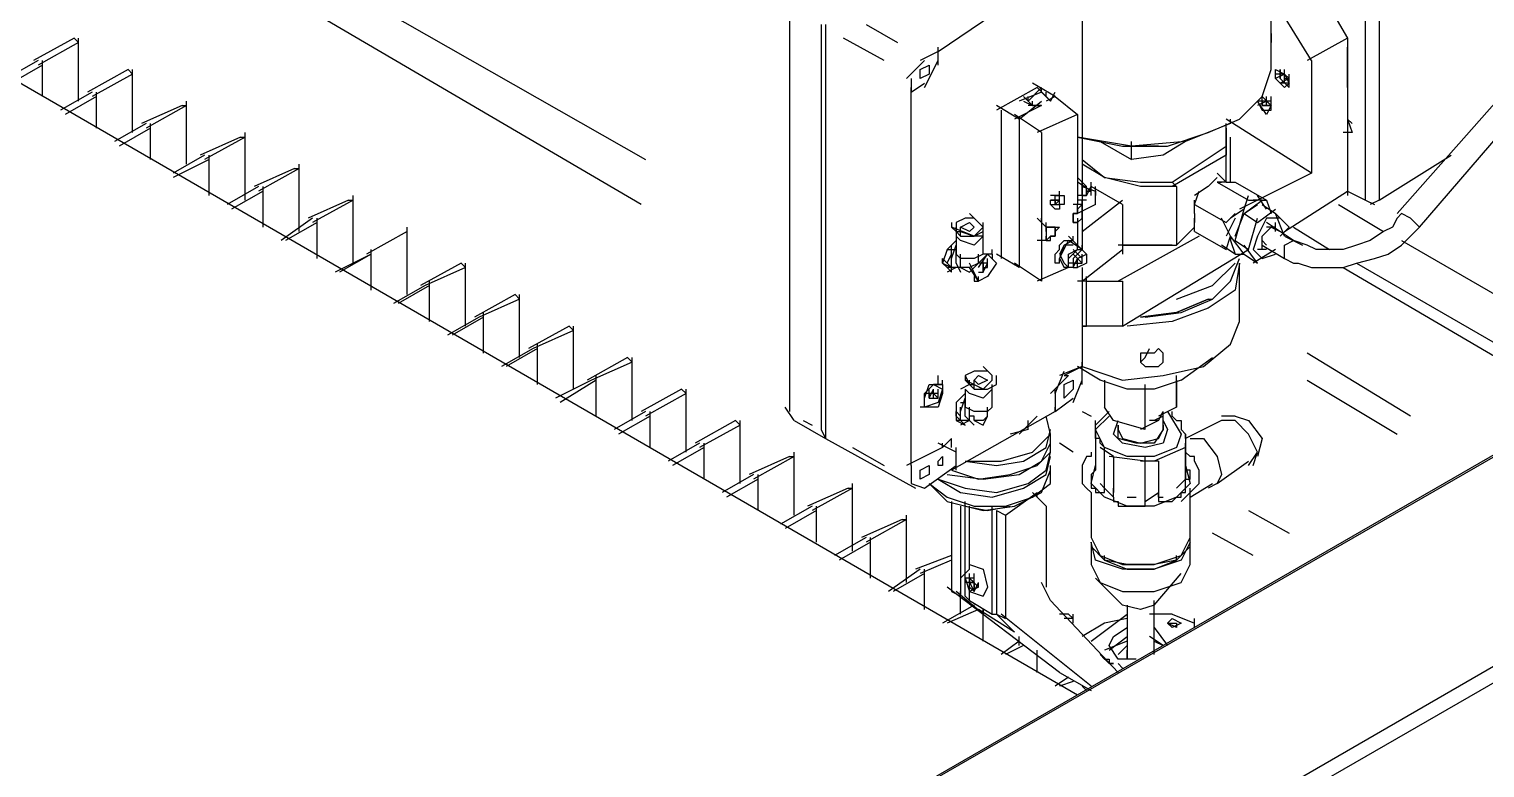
# Model space of a CAD drawing. Header units: inches. Extents: x 144 to 9879, y -166 to 6992.
# Drawn here: x 9093.6 to 9481.1, y 2702.2 to 2898.8 of the extents above; entities that cross this region are included whole.
import ezdxf

# ---------------------------------------------------------------- set-up
doc = ezdxf.new("R2010")
doc.units = ezdxf.units.IN
doc.header["$MEASUREMENT"] = 0

msp = doc.modelspace()

# ---------------------------------------------------------------- linework, layer by layer
at = {"color": 7}
for points in [[(9540.38, 2943.15), (9457.73, 2849.72)], [(9129.54, 2937.16), (9257.7, 2864.09)], [(9463.72, 2846.13), (9545.17, 2940.75)], [(9256.51, 2852.12), (9117.57, 2933.56)], [(9372.69, 2721.56), (9022.94, 2923.98)], [(9424.19, 2888.05), (9424.19, 2916.8)], [(9449.35, 2853.31), (9449.35, 2914.4)], [(9335.56, 2892.84), (9361.91, 2910.81)], [(9436.17, 2910.81), (9444.55, 2896.43)], [(9452.94, 2913.2), (9452.94, 2853.31)], [(9373.89, 2907.21), (9373.89, 2840.14)], [(9296.03, 2904.82), (9296.03, 2797.02)], [(9434.97, 2890.44), (9425.39, 2906.02)], [(9304.42, 2900.03), (9304.42, 2792.23)], [(9305.61, 2900.03), (9305.61, 2792.23)], [(9316.39, 2900.03), (9324.78, 2895.24)], [(9105.59, 2896.43), (9094.81, 2890.44)], [(9106.79, 2895.24), (9096.01, 2889.25)], [(9105.59, 2896.43), (9106.79, 2895.24)], [(9106.79, 2879.66), (9106.79, 2896.43)], [(9321.18, 2890.44), (9310.4, 2896.43)], [(9424.19, 2897.63), (9424.19, 2895.24)], [(9424.19, 2895.24), (9424.19, 2896.43)], [(9424.19, 2895.24), (9424.19, 2896.43)], [(9444.55, 2896.43), (9433.77, 2890.44)], [(9444.55, 2896.43), (9444.55, 2854.51)], [(9335.56, 2892.84), (9330.77, 2890.44)], [(9335.56, 2892.84), (9335.56, 2894.04)], [(9335.56, 2889.25), (9335.56, 2894.04)], [(9444.55, 2883.26), (9444.55, 2894.04)], [(9444.55, 2892.84), (9444.55, 2883.26)], [(9444.55, 2885.65), (9444.55, 2891.64)], [(9096.01, 2890.44), (9087.62, 2885.65)], [(9097.2, 2889.25), (9088.82, 2884.46)], [(9097.2, 2880.86), (9097.2, 2890.44)], [(9119.96, 2888.05), (9109.18, 2882.06)], [(9121.16, 2886.85), (9110.38, 2880.86)], [(9119.96, 2888.05), (9121.16, 2886.85)], [(9121.16, 2871.28), (9121.16, 2888.05)], [(9331.96, 2890.44), (9327.17, 2885.65)], [(9330.77, 2885.65), (9330.77, 2888.05), (9333.16, 2889.25), (9333.16, 2886.85), (9330.77, 2885.65)], [(9331.96, 2883.26), (9335.56, 2890.44)], [(9372.69, 2870.08), (9384.67, 2867.69), (9396.64, 2867.69), (9407.42, 2871.28), (9415.81, 2874.87), (9421.8, 2880.86), (9424.19, 2888.05)], [(9425.39, 2888.05), (9427.79, 2886.85), (9428.98, 2884.46), (9427.79, 2883.26), (9425.39, 2885.65), (9425.39, 2888.05)], [(9427.79, 2886.85), (9425.39, 2885.65)], [(9427.79, 2886.85), (9425.39, 2885.65)], [(9427.79, 2886.85), (9425.39, 2886.85)], [(9426.59, 2888.05), (9426.59, 2885.65), (9428.98, 2883.26)], [(9426.59, 2886.85), (9426.59, 2888.05)], [(9426.59, 2885.65), (9426.59, 2886.85)], [(9426.59, 2886.85), (9426.59, 2885.65)], [(9427.79, 2886.85), (9426.59, 2886.85)], [(9426.59, 2886.85), (9426.59, 2885.65)], [(9427.79, 2886.85), (9427.79, 2888.05)], [(9427.79, 2886.85), (9427.79, 2888.05)], [(9427.79, 2885.65), (9427.79, 2888.05)], [(9427.79, 2886.85), (9428.98, 2885.65)], [(9428.98, 2884.46), (9428.98, 2886.85)], [(9434.97, 2890.44), (9434.97, 2860.5)], [(9328.37, 2885.65), (9328.37, 2882.06)], [(9328.37, 2882.06), (9331.96, 2884.46)], [(9328.37, 2782.65), (9328.37, 2883.26)], [(9328.37, 2882.06), (9328.37, 2883.26)], [(9361.91, 2883.26), (9351.13, 2877.27)], [(9359.51, 2879.66), (9363.11, 2883.26)], [(9366.7, 2880.86), (9360.71, 2884.46)], [(9364.3, 2880.86), (9361.91, 2883.26)], [(9363.11, 2882.06), (9363.11, 2883.26)], [(9363.11, 2882.06), (9363.11, 2883.26)], [(9428.98, 2885.65), (9426.59, 2884.46)], [(9428.98, 2885.65), (9426.59, 2884.46)], [(9426.59, 2885.65), (9427.79, 2884.46)], [(9426.59, 2885.65), (9427.79, 2884.46)], [(9428.98, 2884.46), (9426.59, 2884.46)], [(9427.79, 2885.65), (9428.98, 2885.65)], [(9427.79, 2884.46), (9427.79, 2885.65)], [(9427.79, 2884.46), (9427.79, 2885.65)], [(9427.79, 2884.46), (9427.79, 2885.65)], [(9428.98, 2884.46), (9428.98, 2885.65)], [(9428.98, 2883.26), (9428.98, 2884.46)], [(9110.38, 2882.06), (9101.99, 2877.27)], [(9111.58, 2880.86), (9103.19, 2876.07)], [(9111.58, 2872.48), (9111.58, 2882.06)], [(9135.53, 2862.9), (9135.53, 2879.66)], [(9363.11, 2882.06), (9357.12, 2879.66)], [(9357.12, 2874.87), (9363.11, 2879.66)], [(9360.71, 2878.47), (9358.32, 2880.86)], [(9358.32, 2879.66), (9360.71, 2878.47)], [(9359.51, 2879.66), (9359.51, 2880.86)], [(9359.51, 2879.66), (9359.51, 2880.86)], [(9359.51, 2879.66), (9359.51, 2880.86)], [(9360.71, 2878.47), (9360.71, 2879.66)], [(9360.71, 2878.47), (9360.71, 2879.66)], [(9360.71, 2878.47), (9360.71, 2879.66)], [(9360.71, 2878.47), (9360.71, 2879.66)], [(9360.71, 2878.47), (9360.71, 2879.66)], [(9360.71, 2878.47), (9360.71, 2879.66)], [(9365.5, 2879.66), (9363.11, 2882.06)], [(9363.11, 2882.06), (9364.3, 2880.86)], [(9364.3, 2880.86), (9364.3, 2882.06)], [(9364.3, 2880.86), (9364.3, 2882.06)], [(9364.3, 2880.86), (9364.3, 2882.06)], [(9364.3, 2880.86), (9364.3, 2882.06)], [(9364.3, 2880.86), (9364.3, 2882.06)], [(9364.3, 2880.86), (9364.3, 2882.06)], [(9366.7, 2880.86), (9364.3, 2879.66)], [(9364.3, 2880.86), (9365.5, 2879.66)], [(9365.5, 2879.66), (9366.7, 2882.06)], [(9366.7, 2880.86), (9372.69, 2876.07)], [(9421.8, 2880.86), (9424.19, 2878.47), (9422.99, 2876.07), (9420.6, 2879.66)], [(9420.6, 2879.66), (9421.8, 2877.27), (9424.19, 2877.27)], [(9422.99, 2879.66), (9420.6, 2878.47)], [(9422.99, 2879.66), (9420.6, 2878.47)], [(9422.99, 2879.66), (9420.6, 2879.66)], [(9421.8, 2879.66), (9421.8, 2880.86)], [(9421.8, 2878.47), (9421.8, 2879.66)], [(9421.8, 2879.66), (9421.8, 2878.47)], [(9422.99, 2879.66), (9421.8, 2879.66)], [(9421.8, 2879.66), (9421.8, 2878.47)], [(9424.19, 2879.66), (9421.8, 2879.66)], [(9422.99, 2879.66), (9422.99, 2880.86)], [(9422.99, 2879.66), (9422.99, 2880.86)], [(9422.99, 2878.47), (9422.99, 2879.66)], [(9422.99, 2879.66), (9424.19, 2878.47)], [(9424.19, 2879.66), (9424.19, 2880.86)], [(9424.19, 2878.47), (9424.19, 2880.86)], [(9424.19, 2878.47), (9424.19, 2879.66)], [(9424.19, 2878.47), (9424.19, 2879.66)], [(9134.33, 2878.47), (9123.55, 2873.68)], [(9135.53, 2878.47), (9124.75, 2872.48)], [(9134.33, 2878.47), (9135.53, 2878.47)], [(9357.12, 2874.87), (9351.13, 2878.47)], [(9352.33, 2877.27), (9352.33, 2837.74)], [(9363.11, 2878.47), (9355.92, 2874.87)], [(9363.11, 2871.28), (9355.92, 2876.07)], [(9363.11, 2878.47), (9359.51, 2878.47)], [(9360.71, 2878.47), (9363.11, 2878.47)], [(9372.69, 2876.07), (9361.91, 2871.28)], [(9372.69, 2876.07), (9372.69, 2852.12)], [(9424.19, 2878.47), (9421.8, 2878.47)], [(9424.19, 2878.47), (9421.8, 2878.47)], [(9421.8, 2878.47), (9422.99, 2878.47)], [(9421.8, 2878.47), (9422.99, 2878.47)], [(9422.99, 2878.47), (9424.19, 2878.47)], [(9422.99, 2878.47), (9424.19, 2878.47)], [(9424.19, 2877.27), (9424.19, 2878.47)], [(9124.75, 2873.68), (9116.37, 2868.88)], [(9125.95, 2872.48), (9117.57, 2867.69)], [(9125.95, 2864.09), (9125.95, 2873.68)], [(9151.1, 2853.31), (9151.1, 2871.28)], [(9357.12, 2874.87), (9357.12, 2835.35)], [(9357.12, 2874.87), (9357.12, 2835.35)], [(9363.11, 2871.28), (9363.11, 2831.75)], [(9413.41, 2873.68), (9401.43, 2868.88), (9387.06, 2867.69), (9372.69, 2870.08)], [(9434.97, 2860.5), (9412.21, 2874.87)], [(9412.21, 2866.49), (9412.21, 2873.68)], [(9412.21, 2872.48), (9412.21, 2865.29)], [(9413.41, 2873.68), (9413.41, 2874.87)], [(9445.75, 2871.28), (9443.36, 2871.28)], [(9445.75, 2871.28), (9443.36, 2871.28)], [(9444.55, 2874.87), (9445.75, 2873.68)], [(9444.55, 2874.87), (9445.75, 2871.28)], [(9149.9, 2870.08), (9139.12, 2865.29)], [(9151.1, 2870.08), (9140.32, 2864.09)], [(9149.9, 2870.08), (9151.1, 2870.08)], [(9378.68, 2868.88), (9387.06, 2864.09)], [(9394.25, 2867.69), (9385.86, 2867.69)], [(9385.86, 2867.69), (9387.06, 2867.69)], [(9401.43, 2868.88), (9395.45, 2865.29), (9387.06, 2864.09)], [(9387.06, 2864.09), (9387.06, 2868.88)], [(9397.84, 2858.1), (9412.21, 2867.69)], [(9412.21, 2865.29), (9412.21, 2867.69)], [(9413.41, 2858.1), (9413.41, 2870.08)], [(9621.82, 2865.29), (8654.03, 2307.13)], [(9140.32, 2865.29), (9131.94, 2860.5)], [(9141.52, 2864.09), (9131.94, 2859.3)], [(9141.52, 2854.51), (9141.52, 2865.29)], [(9373.89, 2864.09), (9379.88, 2859.3), (9389.46, 2858.1), (9397.84, 2858.1)], [(9412.21, 2865.29), (9397.84, 2856.91)], [(9412.21, 2858.1), (9412.21, 2866.49)], [(9452.94, 2853.31), (9472.1, 2865.29)], [(9164.28, 2861.7), (9153.5, 2856.91)], [(9165.48, 2861.7), (9154.7, 2855.71)], [(9164.28, 2861.7), (9165.48, 2861.7)], [(9165.48, 2844.93), (9165.48, 2862.9)], [(9399.04, 2856.91), (9389.46, 2856.91), (9379.88, 2859.3), (9373.89, 2862.9)], [(9412.21, 2858.1), (9409.82, 2860.5)], [(9434.97, 2860.5), (9420.6, 2853.31)], [(9154.7, 2856.91), (9146.31, 2852.12)], [(9155.89, 2855.71), (9147.51, 2850.92)], [(9155.89, 2846.13), (9155.89, 2856.91)], [(9367.9, 2853.31), (9367.9, 2855.71)], [(9375.08, 2856.91), (9372.69, 2859.3)], [(9376.28, 2855.71), (9372.69, 2858.1)], [(9373.89, 2856.91), (9373.89, 2858.1)], [(9373.89, 2854.51), (9373.89, 2858.1)], [(9373.89, 2854.51), (9373.89, 2858.1)], [(9373.89, 2856.91), (9373.89, 2858.1)], [(9373.89, 2856.91), (9373.89, 2858.1)], [(9373.89, 2856.91), (9377.48, 2855.71)], [(9376.28, 2855.71), (9375.08, 2855.71), (9375.08, 2856.91), (9373.89, 2856.91)], [(9373.89, 2854.51), (9373.89, 2855.71)], [(9373.89, 2854.51), (9373.89, 2855.71)], [(9375.08, 2854.51), (9376.28, 2856.91)], [(9375.08, 2854.51), (9375.08, 2855.71)], [(9375.08, 2854.51), (9375.08, 2855.71), (9376.28, 2855.71)], [(9376.28, 2854.51), (9376.28, 2858.1)], [(9376.28, 2855.71), (9376.28, 2856.91)], [(9384.67, 2852.12), (9376.28, 2856.91)], [(9377.48, 2852.12), (9377.48, 2856.91)], [(9377.48, 2855.71), (9377.48, 2854.51)], [(9397.84, 2858.1), (9399.04, 2856.91)], [(9399.04, 2856.91), (9399.04, 2841.34)], [(9407.42, 2856.91), (9403.83, 2854.51)], [(9407.42, 2856.91), (9403.83, 2854.51)], [(9403.83, 2852.12), (9405.03, 2855.71)], [(9407.42, 2856.91), (9409.82, 2859.3)], [(9412.21, 2858.1), (9409.82, 2858.1)], [(9412.21, 2858.1), (9409.82, 2858.1)], [(9409.82, 2858.1), (9418.2, 2853.31)], [(9409.82, 2858.1), (9411.02, 2858.1)], [(9412.21, 2858.1), (9414.61, 2858.1)], [(9414.61, 2858.1), (9422.99, 2853.31)], [(9427.79, 2844.93), (9444.55, 2855.71)], [(9444.55, 2855.71), (9449.35, 2853.31)], [(9178.65, 2853.31), (9167.87, 2848.52)], [(9179.85, 2853.31), (9169.07, 2847.32)], [(9178.65, 2853.31), (9179.85, 2853.31)], [(9179.85, 2836.54), (9179.85, 2854.51)], [(9367.9, 2854.51), (9365.5, 2854.51)], [(9367.9, 2854.51), (9365.5, 2854.51)], [(9367.9, 2854.51), (9369.1, 2854.51), (9369.1, 2852.12), (9367.9, 2852.12), (9367.9, 2850.92), (9366.7, 2850.92), (9365.5, 2852.12), (9365.5, 2853.31), (9366.7, 2853.31), (9366.7, 2854.51), (9367.9, 2854.51)], [(9365.5, 2852.12), (9367.9, 2852.12), (9367.9, 2854.51)], [(9367.9, 2853.31), (9365.5, 2853.31)], [(9367.9, 2853.31), (9365.5, 2853.31)], [(9367.9, 2853.31), (9365.5, 2853.31)], [(9367.9, 2853.31), (9365.5, 2853.31)], [(9366.7, 2853.31), (9366.7, 2854.51)], [(9366.7, 2853.31), (9366.7, 2854.51)], [(9366.7, 2853.31), (9366.7, 2854.51)], [(9366.7, 2853.31), (9366.7, 2854.51)], [(9366.7, 2853.31), (9366.7, 2854.51)], [(9366.7, 2853.31), (9366.7, 2854.51)], [(9366.7, 2853.31), (9366.7, 2854.51)], [(9366.7, 2852.12), (9366.7, 2854.51)], [(9366.7, 2853.31), (9366.7, 2854.51)], [(9366.7, 2853.31), (9366.7, 2854.51)], [(9366.7, 2852.12), (9366.7, 2853.31)], [(9366.7, 2853.31), (9366.7, 2852.12)], [(9366.7, 2852.12), (9366.7, 2853.31)], [(9366.7, 2853.31), (9367.9, 2853.31)], [(9366.7, 2853.31), (9366.7, 2852.12)], [(9366.7, 2853.31), (9367.9, 2853.31)], [(9367.9, 2853.31), (9366.7, 2852.12), (9367.9, 2853.31)], [(9366.7, 2853.31), (9366.7, 2852.12)], [(9366.7, 2852.12), (9366.7, 2853.31)], [(9367.9, 2853.31), (9367.9, 2854.51)], [(9367.9, 2853.31), (9367.9, 2854.51)], [(9373.89, 2852.12), (9372.69, 2850.92), (9372.69, 2849.72), (9371.49, 2849.72), (9371.49, 2848.52)], [(9373.89, 2852.12), (9371.49, 2852.12)], [(9371.49, 2848.52), (9371.49, 2849.72), (9372.69, 2849.72), (9372.69, 2850.92), (9373.89, 2852.12)], [(9371.49, 2848.52), (9371.49, 2849.72), (9372.69, 2849.72), (9372.69, 2852.12)], [(9375.08, 2854.51), (9372.69, 2854.51)], [(9375.08, 2853.31), (9372.69, 2853.31)], [(9377.48, 2852.12), (9372.69, 2849.72)], [(9373.89, 2854.51), (9375.08, 2854.51)], [(9373.89, 2844.93), (9384.67, 2853.31)], [(9373.89, 2848.52), (9373.89, 2853.31)], [(9373.89, 2852.12), (9373.89, 2853.31)], [(9373.89, 2852.12), (9373.89, 2853.31)], [(9373.89, 2848.52), (9373.89, 2853.31)], [(9384.67, 2852.12), (9384.67, 2838.94)], [(9403.83, 2849.72), (9403.83, 2853.31)], [(9403.83, 2852.12), (9412.21, 2847.32)], [(9414.61, 2843.73), (9417.01, 2849.72), (9420.6, 2852.12)], [(9420.6, 2853.31), (9415.81, 2850.92)], [(9417.01, 2850.92), (9418.2, 2854.51)], [(9417.01, 2849.72), (9421.8, 2853.31)], [(9418.2, 2853.31), (9420.6, 2853.31)], [(9421.8, 2853.31), (9419.4, 2853.31)], [(9422.99, 2850.92), (9420.6, 2854.51)], [(9421.8, 2853.31), (9422.99, 2853.31)], [(9421.8, 2852.12), (9425.39, 2849.72)], [(9422.99, 2853.31), (9424.19, 2849.72)], [(9442.16, 2852.12), (9454.14, 2844.93)], [(9449.35, 2853.31), (9451.74, 2852.12)], [(9452.94, 2853.31), (9450.54, 2852.12)], [(9169.07, 2848.52), (9160.68, 2842.53)], [(9170.27, 2837.74), (9170.27, 2848.52)], [(9345.14, 2848.52), (9342.74, 2848.52), (9340.35, 2847.32), (9340.35, 2844.93)], [(9346.34, 2847.32), (9343.94, 2849.72)], [(9364.3, 2846.13), (9361.91, 2848.52)], [(9363.11, 2847.32), (9363.11, 2848.52)], [(9371.49, 2848.52), (9371.49, 2847.32), (9372.69, 2847.32), (9373.89, 2848.52)], [(9372.69, 2847.32), (9371.49, 2847.32), (9371.49, 2848.52)], [(9371.49, 2848.52), (9371.49, 2847.32), (9371.49, 2848.52)], [(9372.69, 2848.52), (9372.69, 2841.34)], [(9373.89, 2848.52), (9373.89, 2849.72)], [(9403.83, 2849.72), (9403.83, 2847.32)], [(9403.83, 2849.72), (9403.83, 2847.32)], [(9403.83, 2844.93), (9403.83, 2848.52)], [(9413.41, 2843.73), (9411.02, 2848.52)], [(9412.21, 2847.32), (9414.61, 2849.72)], [(9414.61, 2848.52), (9412.21, 2843.73)], [(9417.01, 2850.92), (9413.41, 2848.52)], [(9414.61, 2842.53), (9417.01, 2850.92)], [(9417.01, 2849.72), (9420.6, 2847.32)], [(9418.2, 2840.14), (9420.6, 2848.52)], [(9426.59, 2848.52), (9422.99, 2848.52), (9420.6, 2843.73), (9419.4, 2840.14), (9421.8, 2837.74), (9425.39, 2838.94)], [(9420.6, 2847.32), (9425.39, 2850.92)], [(9425.39, 2849.72), (9428.98, 2846.13)], [(9427.79, 2843.73), (9425.39, 2849.72)], [(9458.93, 2849.72), (9457.73, 2848.52), (9456.53, 2846.13), (9454.14, 2844.93), (9450.54, 2842.53), (9446.95, 2841.34), (9443.36, 2840.14), (9436.17, 2840.14), (9433.77, 2841.34), (9430.18, 2842.53)], [(9463.72, 2846.13), (9461.32, 2848.52), (9458.93, 2849.72)], [(9170.27, 2847.32), (9161.88, 2842.53)], [(9194.22, 2844.93), (9183.44, 2838.94)], [(9194.22, 2844.93), (9183.44, 2838.94)], [(9194.22, 2844.93), (9194.22, 2846.13)], [(9194.22, 2828.16), (9194.22, 2846.13)], [(9339.15, 2847.32), (9339.15, 2846.13)], [(9345.14, 2843.73), (9339.15, 2846.13)], [(9339.15, 2846.13), (9340.35, 2844.93)], [(9340.35, 2844.93), (9340.35, 2846.13)], [(9340.35, 2844.93), (9341.55, 2843.73)], [(9340.35, 2844.93), (9341.55, 2844.93)], [(9340.35, 2844.93), (9340.35, 2843.73)], [(9341.55, 2844.93), (9345.14, 2843.73), (9347.54, 2846.13), (9346.34, 2847.32)], [(9345.14, 2846.13), (9343.94, 2844.93), (9341.55, 2846.13), (9343.94, 2847.32), (9345.14, 2846.13)], [(9341.55, 2843.73), (9341.55, 2846.13)], [(9341.55, 2843.73), (9345.14, 2843.73), (9347.54, 2844.93)], [(9347.54, 2844.93), (9347.54, 2847.32)], [(9347.54, 2843.73), (9347.54, 2844.93)], [(9347.54, 2838.94), (9347.54, 2844.93)], [(9363.11, 2847.32), (9363.11, 2842.53)], [(9366.7, 2846.13), (9366.7, 2843.73), (9365.5, 2843.73), (9364.3, 2842.53), (9363.11, 2842.53)], [(9364.3, 2844.93), (9364.3, 2847.32)], [(9364.3, 2846.13), (9364.3, 2847.32)], [(9364.3, 2846.13), (9364.3, 2847.32)], [(9364.3, 2846.13), (9364.3, 2842.53)], [(9366.7, 2844.93), (9366.7, 2846.13), (9364.3, 2846.13)], [(9366.7, 2846.13), (9366.7, 2843.73), (9365.5, 2843.73), (9364.3, 2842.53)], [(9364.3, 2846.13), (9366.7, 2846.13)], [(9364.3, 2842.53), (9365.5, 2842.53), (9365.5, 2843.73), (9366.7, 2843.73), (9366.7, 2844.93)], [(9366.7, 2846.13), (9367.9, 2846.13), (9366.7, 2844.93)], [(9373.89, 2844.93), (9373.89, 2840.14)], [(9399.04, 2841.34), (9403.83, 2846.13)], [(9403.83, 2844.93), (9412.21, 2840.14)], [(9421.8, 2840.14), (9421.8, 2843.73), (9424.19, 2846.13), (9426.59, 2844.93)], [(9430.18, 2842.53), (9422.99, 2847.32)], [(9425.39, 2846.13), (9422.99, 2846.13)], [(9425.39, 2844.93), (9425.39, 2847.32)], [(9428.98, 2846.13), (9426.59, 2843.73)], [(9427.79, 2837.74), (9430.18, 2836.54), (9431.38, 2836.54), (9434.97, 2835.35), (9443.36, 2835.35), (9446.95, 2836.54), (9451.74, 2837.74), (9455.33, 2838.94), (9458.93, 2841.34), (9461.32, 2843.73), (9462.52, 2844.93), (9463.72, 2846.13)], [(9430.18, 2846.13), (9439.76, 2840.14)], [(9583.5, 2842.53), (8693.56, 2329.89)], [(9340.35, 2842.53), (9337.95, 2840.14), (9336.76, 2836.54), (9339.15, 2835.35)], [(9339.15, 2837.74), (9340.35, 2841.34)], [(9339.15, 2837.74), (9339.15, 2841.34)], [(9347.54, 2843.73), (9345.14, 2841.34), (9341.55, 2842.53), (9340.35, 2843.73)], [(9340.35, 2843.73), (9340.35, 2838.94)], [(9347.54, 2843.73), (9345.14, 2843.73)], [(9364.3, 2842.53), (9361.91, 2842.53)], [(9364.3, 2842.53), (9364.3, 2843.73)], [(9364.3, 2842.53), (9364.3, 2843.73)], [(9364.3, 2842.53), (9364.3, 2843.73)], [(9367.9, 2836.54), (9366.7, 2836.54), (9366.7, 2838.94), (9367.9, 2840.14), (9367.9, 2841.34), (9369.1, 2842.53)], [(9371.49, 2842.53), (9369.1, 2841.34), (9367.9, 2837.74), (9369.1, 2835.35)], [(9367.9, 2837.74), (9370.29, 2842.53)], [(9371.49, 2841.34), (9369.1, 2841.34), (9367.9, 2838.94), (9369.1, 2836.54)], [(9369.1, 2842.53), (9371.49, 2842.53)], [(9372.69, 2841.34), (9370.29, 2843.73)], [(9373.89, 2840.14), (9370.29, 2842.53)], [(9371.49, 2842.53), (9371.49, 2843.73)], [(9375.08, 2838.94), (9372.69, 2841.34)], [(9372.69, 2840.14), (9372.69, 2841.34)], [(9373.89, 2840.14), (9373.89, 2841.34)], [(9405.03, 2843.73), (9383.47, 2831.75)], [(9397.84, 2841.34), (9383.47, 2841.34)], [(9384.67, 2841.34), (9399.04, 2841.34)], [(9397.84, 2841.34), (9399.04, 2841.34)], [(9414.61, 2838.94), (9411.02, 2841.34)], [(9412.21, 2840.14), (9413.41, 2843.73)], [(9413.41, 2843.73), (9413.41, 2842.53)], [(9417.01, 2838.94), (9413.41, 2843.73)], [(9413.41, 2842.53), (9414.61, 2838.94)], [(9414.61, 2842.53), (9418.2, 2840.14)], [(9420.6, 2836.54), (9417.01, 2841.34)], [(9421.8, 2842.53), (9422.99, 2841.34)], [(9421.8, 2841.34), (9427.79, 2837.74)], [(9427.79, 2843.73), (9432.58, 2841.34)], [(9427.79, 2837.74), (9427.79, 2841.34), (9430.18, 2842.53)], [(9458.93, 2842.53), (9521.21, 2806.6)], [(9184.64, 2838.94), (9175.06, 2834.15)], [(9184.64, 2838.94), (9176.26, 2834.15)], [(9184.64, 2829.36), (9184.64, 2840.14)], [(9208.6, 2836.54), (9197.82, 2830.56)], [(9208.6, 2836.54), (9209.79, 2835.35)], [(9209.79, 2819.78), (9209.79, 2836.54)], [(9336.76, 2837.74), (9337.95, 2836.54)], [(9339.15, 2835.35), (9336.76, 2837.74)], [(9336.76, 2836.54), (9336.76, 2837.74)], [(9336.76, 2836.54), (9337.95, 2835.35)], [(9337.95, 2840.14), (9339.15, 2840.14)], [(9337.95, 2836.54), (9339.15, 2838.94)], [(9339.15, 2840.14), (9340.35, 2840.14)], [(9339.15, 2835.35), (9339.15, 2838.94)], [(9339.15, 2834.15), (9339.15, 2836.54)], [(9340.35, 2836.54), (9340.35, 2840.14)], [(9347.54, 2838.94), (9345.14, 2837.74), (9341.55, 2837.74), (9340.35, 2838.94)], [(9340.35, 2836.54), (9341.55, 2834.15)], [(9341.55, 2837.74), (9341.55, 2838.94)], [(9341.55, 2835.35), (9341.55, 2837.74)], [(9346.34, 2836.54), (9343.94, 2835.35), (9341.55, 2835.35)], [(9341.55, 2835.35), (9341.55, 2836.54)], [(9341.55, 2835.35), (9343.94, 2834.15), (9346.34, 2836.54)], [(9346.34, 2831.75), (9343.94, 2836.54)], [(9346.34, 2836.54), (9346.34, 2838.94)], [(9346.34, 2835.35), (9348.73, 2838.94), (9351.13, 2836.54), (9348.73, 2832.95), (9346.34, 2831.75)], [(9346.34, 2836.54), (9348.73, 2838.94), (9351.13, 2836.54), (9348.73, 2832.95), (9346.34, 2831.75)], [(9348.73, 2836.54), (9346.34, 2836.54)], [(9349.93, 2838.94), (9347.54, 2838.94)], [(9347.54, 2835.35), (9347.54, 2837.74)], [(9347.54, 2836.54), (9347.54, 2837.74)], [(9347.54, 2835.35), (9347.54, 2836.54)], [(9347.54, 2835.35), (9347.54, 2836.54)], [(9347.54, 2835.35), (9347.54, 2836.54)], [(9347.54, 2834.15), (9348.73, 2836.54)], [(9348.73, 2836.54), (9347.54, 2836.54)], [(9347.54, 2834.15), (9348.73, 2836.54)], [(9347.54, 2836.54), (9347.54, 2835.35)], [(9348.73, 2836.54), (9348.73, 2837.74)], [(9348.73, 2835.35), (9348.73, 2837.74)], [(9348.73, 2835.35), (9348.73, 2836.54)], [(9348.73, 2835.35), (9348.73, 2836.54)], [(9349.93, 2838.94), (9349.93, 2840.14)], [(9349.93, 2838.94), (9349.93, 2837.74)], [(9357.12, 2835.35), (9351.13, 2838.94)], [(9363.11, 2831.75), (9355.92, 2836.54)], [(9367.9, 2836.54), (9367.9, 2837.74)], [(9369.1, 2836.54), (9370.29, 2835.35)], [(9370.29, 2835.35), (9370.29, 2838.94), (9372.69, 2840.14)], [(9370.29, 2835.35), (9370.29, 2837.74), (9372.69, 2840.14), (9373.89, 2840.14)], [(9370.29, 2835.35), (9370.29, 2836.54)], [(9372.69, 2836.54), (9370.29, 2836.54)], [(9373.89, 2840.14), (9371.49, 2837.74), (9371.49, 2835.35)], [(9373.89, 2837.74), (9371.49, 2840.14)], [(9373.89, 2836.54), (9371.49, 2838.94)], [(9371.49, 2835.35), (9372.69, 2837.74)], [(9371.49, 2836.54), (9372.69, 2836.54)], [(9372.69, 2835.35), (9372.69, 2837.74), (9375.08, 2838.94), (9375.08, 2836.54), (9372.69, 2835.35)], [(9375.08, 2838.94), (9375.08, 2836.54), (9372.69, 2835.35), (9372.69, 2837.74), (9375.08, 2838.94)], [(9372.69, 2837.74), (9373.89, 2836.54)], [(9372.69, 2835.35), (9372.69, 2837.74)], [(9372.69, 2836.54), (9372.69, 2837.74)], [(9372.69, 2835.35), (9372.69, 2837.74)], [(9372.69, 2836.54), (9373.89, 2836.54)], [(9373.89, 2831.75), (9384.67, 2840.14)], [(9373.89, 2836.54), (9373.89, 2838.94)], [(9373.89, 2836.54), (9373.89, 2838.94)], [(9373.89, 2836.54), (9373.89, 2837.74)], [(9373.89, 2836.54), (9373.89, 2837.74)], [(9384.67, 2819.78), (9418.2, 2840.14)], [(9415.81, 2836.54), (9414.61, 2829.36), (9407.42, 2824.57), (9397.84, 2820.97), (9385.86, 2819.78)], [(9390.66, 2822.17), (9400.24, 2823.37), (9408.62, 2826.96), (9413.41, 2831.75), (9415.81, 2837.74)], [(9399.04, 2826.96), (9408.62, 2830.56), (9414.61, 2836.54)], [(9414.61, 2838.94), (9417.01, 2838.94)], [(9415.81, 2820.97), (9415.81, 2836.54)], [(9417.01, 2838.94), (9420.6, 2836.54)], [(9425.39, 2840.14), (9419.4, 2836.54)], [(9422.99, 2840.14), (9420.6, 2840.14)], [(9427.79, 2837.74), (9427.79, 2838.94)], [(9446.95, 2836.54), (9509.23, 2800.61)], [(9209.79, 2835.35), (9199.01, 2830.56)], [(9340.35, 2835.35), (9337.95, 2835.35)], [(9337.95, 2835.35), (9339.15, 2834.15)], [(9340.35, 2835.35), (9337.95, 2834.15)], [(9341.55, 2835.35), (9339.15, 2835.35)], [(9346.34, 2831.75), (9343.94, 2835.35)], [(9345.14, 2832.95), (9345.14, 2831.75)], [(9346.34, 2834.15), (9347.54, 2834.15)], [(9346.34, 2831.75), (9346.34, 2832.95)], [(9347.54, 2835.35), (9348.73, 2835.35)], [(9347.54, 2834.15), (9347.54, 2835.35)], [(9347.54, 2834.15), (9347.54, 2835.35)], [(9347.54, 2835.35), (9348.73, 2835.35)], [(9347.54, 2834.15), (9347.54, 2835.35)], [(9347.54, 2835.35), (9347.54, 2834.15)], [(9347.54, 2834.15), (9347.54, 2835.35)], [(9347.54, 2835.35), (9347.54, 2834.15)], [(9347.54, 2834.15), (9347.54, 2835.35)], [(9370.29, 2835.35), (9361.91, 2831.75)], [(9371.49, 2835.35), (9369.1, 2835.35)], [(9371.49, 2835.35), (9372.69, 2835.35)], [(9371.49, 2835.35), (9372.69, 2835.35)], [(9373.89, 2835.35), (9373.89, 2831.75)], [(9373.89, 2835.35), (9373.89, 2809)], [(9375.08, 2819.78), (9375.08, 2832.95)], [(9443.36, 2835.35), (9506.84, 2798.22)], [(9199.01, 2830.56), (9190.63, 2825.77)], [(9200.21, 2830.56), (9191.83, 2825.77)], [(9200.21, 2820.97), (9200.21, 2831.75)], [(9345.14, 2831.75), (9346.34, 2831.75)], [(9375.08, 2831.75), (9372.69, 2831.75)], [(9375.08, 2831.75), (9384.67, 2831.75)], [(9384.67, 2831.75), (9384.67, 2819.78)], [(9222.97, 2828.16), (9212.19, 2822.17)], [(9224.17, 2826.96), (9213.39, 2822.17)], [(9222.97, 2828.16), (9224.17, 2826.96)], [(9224.17, 2811.39), (9224.17, 2828.16)], [(9389.46, 2822.17), (9399.04, 2823.37), (9407.42, 2826.96)], [(9407.42, 2826.96), (9399.04, 2823.37), (9389.46, 2822.17)], [(9407.42, 2826.96), (9408.62, 2826.96)], [(9213.39, 2822.17), (9205, 2817.38)], [(9214.58, 2822.17), (9206.2, 2817.38)], [(9214.58, 2812.59), (9214.58, 2823.37)], [(9373.89, 2809), (9384.67, 2805.4), (9395.45, 2806.6), (9406.23, 2809), (9413.41, 2814.99), (9415.81, 2820.97)], [(9237.34, 2819.78), (9226.56, 2813.79)], [(9238.54, 2818.58), (9227.76, 2813.79)], [(9237.34, 2819.78), (9238.54, 2818.58)], [(9238.54, 2803.01), (9238.54, 2819.78)], [(9373.89, 2819.78), (9375.08, 2819.78)], [(9384.67, 2819.78), (9373.89, 2819.78)], [(8745.06, 2302.34), (9633.8, 2816.18)], [(9227.76, 2813.79), (9219.37, 2809)], [(9228.96, 2813.79), (9220.57, 2809)], [(9228.96, 2804.21), (9228.96, 2814.99)], [(9389.46, 2810.19), (9390.66, 2811.39), (9391.85, 2813.79)], [(9393.05, 2809), (9394.25, 2809), (9395.45, 2810.19), (9395.45, 2812.59), (9394.25, 2813.79), (9393.05, 2812.59), (9389.46, 2812.59), (9389.46, 2810.19), (9390.66, 2809), (9393.05, 2809)], [(9633.8, 2811.39), (8743.86, 2298.75)], [(9252.91, 2811.39), (9242.13, 2805.4)], [(9254.11, 2810.19), (9243.33, 2805.4)], [(9252.91, 2811.39), (9254.11, 2810.19)], [(9254.11, 2794.62), (9254.11, 2811.39)], [(9373.89, 2809), (9373.89, 2810.19)], [(9373.89, 2804.21), (9373.89, 2810.19)], [(9400.24, 2805.4), (9408.62, 2811.39)], [(9461.32, 2795.82), (9433.77, 2812.59)], [(9243.33, 2805.4), (9233.75, 2800.61)], [(9244.53, 2805.4), (9234.95, 2799.41)], [(9244.53, 2795.82), (9244.53, 2806.6)], [(9335.56, 2804.21), (9335.56, 2806.6)], [(9336.76, 2804.21), (9336.76, 2805.4)], [(9348.73, 2807.8), (9345.14, 2807.8), (9342.74, 2806.6), (9343.94, 2804.21)], [(9342.74, 2806.6), (9342.74, 2805.4)], [(9347.54, 2803.01), (9342.74, 2805.4)], [(9342.74, 2805.4), (9343.94, 2804.21)], [(9343.94, 2804.21), (9343.94, 2805.4)], [(9345.14, 2804.21), (9347.54, 2803.01), (9349.93, 2805.4), (9349.93, 2806.6)], [(9348.73, 2805.4), (9346.34, 2804.21), (9345.14, 2805.4), (9346.34, 2806.6), (9348.73, 2805.4)], [(9345.14, 2803.01), (9345.14, 2805.4)], [(9349.93, 2806.6), (9347.54, 2809)], [(9351.13, 2804.21), (9351.13, 2806.6)], [(9370.29, 2806.6), (9365.5, 2801.81)], [(9366.7, 2801.81), (9369.1, 2807.8)], [(9373.89, 2809), (9367.9, 2806.6)], [(9373.89, 2809), (9369.1, 2806.6)], [(9369.1, 2806.6), (9370.29, 2806.6)], [(9369.1, 2800.61), (9369.1, 2804.21), (9371.49, 2805.4), (9371.49, 2803.01), (9369.1, 2800.61)], [(9371.49, 2799.41), (9373.89, 2805.4)], [(9378.68, 2805.4), (9372.69, 2809)], [(9400.24, 2805.4), (9393.05, 2803.01), (9385.86, 2803.01), (9378.68, 2805.4)], [(9379.88, 2805.4), (9379.88, 2798.22)], [(9399.04, 2798.22), (9399.04, 2806.6)], [(9399.04, 2805.4), (9399.04, 2798.22)], [(9433.77, 2805.4), (9457.73, 2791.03)], [(9267.29, 2803.01), (9256.51, 2797.02)], [(9268.48, 2801.81), (9257.7, 2795.82)], [(9267.29, 2803.01), (9268.48, 2801.81)], [(9268.48, 2786.24), (9268.48, 2803.01)], [(9331.96, 2798.22), (9331.96, 2801.81), (9334.36, 2804.21), (9336.76, 2803.01), (9335.56, 2799.41), (9331.96, 2798.22)], [(9331.96, 2798.22), (9331.96, 2800.61), (9333.16, 2804.21), (9336.76, 2804.21), (9336.76, 2801.81), (9335.56, 2798.22), (9331.96, 2798.22)], [(9334.36, 2801.81), (9331.96, 2801.81)], [(9333.16, 2801.81), (9333.16, 2803.01)], [(9333.16, 2800.61), (9334.36, 2803.01)], [(9333.16, 2800.61), (9333.16, 2801.81)], [(9333.16, 2800.61), (9333.16, 2801.81)], [(9335.56, 2801.81), (9333.16, 2801.81)], [(9333.16, 2801.81), (9333.16, 2800.61)], [(9336.76, 2804.21), (9334.36, 2804.21)], [(9334.36, 2801.81), (9334.36, 2803.01)], [(9334.36, 2801.81), (9334.36, 2803.01)], [(9334.36, 2801.81), (9334.36, 2803.01)], [(9334.36, 2801.81), (9335.56, 2800.61)], [(9334.36, 2800.61), (9334.36, 2801.81)], [(9334.36, 2801.81), (9335.56, 2800.61)], [(9335.56, 2801.81), (9334.36, 2801.81)], [(9335.56, 2801.81), (9335.56, 2803.01)], [(9335.56, 2800.61), (9335.56, 2803.01)], [(9335.56, 2800.61), (9335.56, 2803.01)], [(9335.56, 2800.61), (9335.56, 2801.81)], [(9342.74, 2801.81), (9340.35, 2799.41), (9340.35, 2795.82), (9341.55, 2794.62)], [(9343.94, 2804.21), (9341.55, 2803.01)], [(9349.93, 2803.01), (9347.54, 2800.61), (9343.94, 2801.81), (9342.74, 2803.01)], [(9342.74, 2803.01), (9342.74, 2798.22)], [(9343.94, 2804.21), (9345.14, 2803.01)], [(9343.94, 2804.21), (9345.14, 2804.21)], [(9345.14, 2803.01), (9348.73, 2803.01), (9351.13, 2804.21)], [(9349.93, 2803.01), (9349.93, 2804.21)], [(9349.93, 2803.01), (9349.93, 2804.21)], [(9349.93, 2798.22), (9349.93, 2804.21)], [(9366.7, 2801.81), (9366.7, 2803.01)], [(9366.7, 2801.81), (9366.7, 2797.02)], [(9366.7, 2801.81), (9366.7, 2797.02)], [(9390.66, 2792.23), (9390.66, 2804.21)], [(9297.23, 2794.62), (9294.83, 2798.22)], [(9333.16, 2798.22), (9330.77, 2798.22)], [(9331.96, 2798.22), (9331.96, 2799.41)], [(9331.96, 2798.22), (9331.96, 2799.41)], [(9333.16, 2800.61), (9334.36, 2800.61)], [(9333.16, 2800.61), (9334.36, 2800.61)], [(9333.16, 2800.61), (9334.36, 2800.61)], [(9333.16, 2800.61), (9334.36, 2800.61)], [(9334.36, 2800.61), (9335.56, 2800.61)], [(9334.36, 2800.61), (9335.56, 2800.61)], [(9341.55, 2797.02), (9342.74, 2800.61)], [(9341.55, 2797.02), (9342.74, 2800.61)], [(9341.55, 2799.41), (9342.74, 2799.41)], [(9341.55, 2794.62), (9341.55, 2798.22)], [(9341.55, 2795.82), (9341.55, 2798.22)], [(9342.74, 2799.41), (9342.74, 2800.61)], [(9342.74, 2795.82), (9342.74, 2799.41)], [(9349.93, 2798.22), (9348.73, 2797.02), (9345.14, 2797.02), (9342.74, 2798.22)], [(9343.94, 2797.02), (9343.94, 2798.22)], [(9348.73, 2795.82), (9348.73, 2798.22)], [(9366.7, 2797.02), (9371.49, 2800.61)], [(9366.7, 2797.02), (9366.7, 2798.22)], [(9390.66, 2792.23), (9382.27, 2794.62), (9379.88, 2798.22)], [(9399.04, 2798.22), (9394.25, 2795.82)], [(9399.04, 2798.22), (9399.04, 2799.41)], [(9257.7, 2797.02), (9249.32, 2792.23)], [(9258.9, 2795.82), (9250.52, 2791.03)], [(9258.9, 2787.44), (9258.9, 2797.02)], [(9281.66, 2794.62), (9270.88, 2788.63)], [(9281.66, 2794.62), (9282.86, 2793.43)], [(9282.86, 2777.85), (9282.86, 2794.62)], [(9297.23, 2794.62), (9305.61, 2789.83)], [(9299.63, 2794.62), (9302.02, 2793.43)], [(9366.7, 2797.02), (9339.15, 2781.45)], [(9340.35, 2797.02), (9341.55, 2795.82)], [(9340.35, 2795.82), (9340.35, 2797.02)], [(9340.35, 2795.82), (9340.35, 2794.62)], [(9342.74, 2793.43), (9340.35, 2795.82)], [(9343.94, 2794.62), (9340.35, 2794.62)], [(9340.35, 2794.62), (9342.74, 2793.43)], [(9341.55, 2794.62), (9341.55, 2797.02)], [(9343.94, 2794.62), (9341.55, 2793.43)], [(9342.74, 2795.82), (9345.14, 2793.43)], [(9342.74, 2783.84), (9352.33, 2783.84), (9360.71, 2786.24), (9365.5, 2791.03), (9364.3, 2795.82)], [(9345.14, 2794.62), (9345.14, 2795.82), (9343.94, 2795.82), (9343.94, 2797.02)], [(9343.94, 2794.62), (9343.94, 2795.82)], [(9348.73, 2795.82), (9347.54, 2794.62), (9345.14, 2794.62)], [(9345.14, 2794.62), (9345.14, 2795.82)], [(9345.14, 2794.62), (9347.54, 2793.43), (9348.73, 2795.82)], [(9357.12, 2791.03), (9361.91, 2795.82)], [(9359.51, 2792.23), (9359.51, 2794.62)], [(9373.89, 2797.02), (9376.28, 2795.82)], [(9377.48, 2793.43), (9381.07, 2797.02)], [(9400.24, 2791.03), (9399.04, 2787.44), (9393.05, 2785.04), (9385.86, 2785.04), (9379.88, 2787.44), (9377.48, 2792.23), (9381.07, 2795.82)], [(9377.48, 2792.23), (9377.48, 2794.62)], [(9396.64, 2792.23), (9395.45, 2788.63), (9390.66, 2787.44), (9384.67, 2788.63), (9382.27, 2791.03), (9383.47, 2794.62)], [(9394.25, 2794.62), (9389.46, 2792.23)], [(9394.25, 2794.62), (9391.85, 2794.62)], [(9395.45, 2795.82), (9393.05, 2794.62)], [(9394.25, 2794.62), (9395.45, 2797.02)], [(9395.45, 2792.23), (9395.45, 2797.02)], [(9395.45, 2794.62), (9396.64, 2792.23)], [(9396.64, 2797.02), (9400.24, 2791.03)], [(9397.84, 2795.82), (9397.84, 2797.02)], [(9397.84, 2795.82), (9399.04, 2794.62)], [(9399.04, 2794.62), (9400.24, 2794.62), (9400.24, 2792.23), (9401.43, 2791.03), (9401.43, 2789.83)], [(9411.02, 2794.62), (9401.43, 2789.83)], [(9414.61, 2795.82), (9411.02, 2795.82)], [(9418.2, 2782.65), (9420.6, 2786.24), (9418.2, 2791.03), (9414.61, 2794.62), (9411.02, 2794.62)], [(9414.61, 2795.82), (9418.2, 2794.62), (9421.8, 2789.83), (9420.6, 2785.04)], [(9282.86, 2793.43), (9272.08, 2787.44)], [(9304.42, 2792.23), (9305.61, 2789.83)], [(9305.61, 2792.23), (9305.61, 2789.83)], [(9305.61, 2789.83), (9329.57, 2776.66)], [(9336.76, 2787.44), (9339.15, 2789.83)], [(9339.15, 2781.45), (9346.34, 2779.05), (9354.72, 2780.25), (9361.91, 2782.65), (9365.5, 2786.24), (9365.5, 2791.03)], [(9339.15, 2787.44), (9339.15, 2789.83)], [(9342.74, 2783.84), (9351.13, 2782.65), (9358.32, 2783.84), (9364.3, 2787.44), (9365.5, 2792.23)], [(9359.51, 2792.23), (9354.72, 2791.03)], [(9377.48, 2792.23), (9377.48, 2781.45)], [(9379.88, 2786.24), (9379.88, 2787.44), (9378.68, 2788.63), (9378.68, 2789.83), (9377.48, 2789.83), (9377.48, 2792.23)], [(9395.45, 2792.23), (9393.05, 2788.63), (9388.26, 2788.63), (9383.47, 2789.83), (9383.47, 2793.43)], [(9383.47, 2793.43), (9383.47, 2792.23)], [(9383.47, 2792.23), (9384.67, 2789.83), (9389.46, 2788.63), (9394.25, 2789.83), (9395.45, 2792.23)], [(9395.45, 2793.43), (9395.45, 2792.23)], [(9401.43, 2789.83), (9401.43, 2791.03)], [(9401.43, 2789.83), (9401.43, 2779.05)], [(9401.43, 2789.83), (9401.43, 2787.44)], [(9402.63, 2789.83), (9406.23, 2789.83), (9409.82, 2785.04), (9411.02, 2780.25), (9409.82, 2777.85)], [(9272.08, 2788.63), (9263.69, 2783.84)], [(9273.27, 2787.44), (9264.89, 2782.65)], [(9273.27, 2779.05), (9273.27, 2788.63)], [(9297.23, 2769.47), (9297.23, 2786.24)], [(9312.8, 2787.44), (9321.18, 2782.65)], [(9336.76, 2787.44), (9327.17, 2782.65)], [(9336.76, 2787.44), (9327.17, 2782.65)], [(9340.35, 2786.24), (9335.56, 2788.63)], [(9335.56, 2779.05), (9342.74, 2776.66), (9351.13, 2775.46), (9359.51, 2777.85), (9364.3, 2781.45), (9365.5, 2786.24)], [(9336.76, 2787.44), (9336.76, 2788.63)], [(9337.95, 2780.25), (9347.54, 2779.05), (9357.12, 2780.25), (9363.11, 2783.84), (9365.5, 2788.63)], [(9340.35, 2781.45), (9340.35, 2787.44)], [(9371.49, 2786.24), (9367.9, 2788.63)], [(9376.28, 2786.24), (9376.28, 2785.04), (9375.08, 2785.04), (9373.89, 2782.65), (9373.89, 2777.85), (9375.08, 2776.66), (9376.28, 2775.46)], [(9382.27, 2785.04), (9378.68, 2787.44)], [(9379.88, 2776.66), (9379.88, 2787.44)], [(9401.43, 2787.44), (9393.05, 2783.84)], [(9400.24, 2773.06), (9401.43, 2774.26), (9402.63, 2775.46), (9403.83, 2776.66), (9405.03, 2777.85), (9405.03, 2781.45), (9403.83, 2783.84), (9403.83, 2785.04), (9402.63, 2785.04), (9401.43, 2786.24)], [(9401.43, 2777.85), (9401.43, 2788.63)], [(9419.4, 2782.65), (9420.6, 2786.24)], [(9296.03, 2785.04), (9285.25, 2780.25)], [(9297.23, 2785.04), (9286.45, 2779.05)], [(9296.03, 2785.04), (9297.23, 2785.04)], [(9328.37, 2782.65), (9328.37, 2783.84)], [(9328.37, 2782.65), (9328.37, 2777.85)], [(9330.77, 2779.05), (9330.77, 2781.45), (9333.16, 2782.65), (9333.16, 2780.25), (9330.77, 2779.05)], [(9331.96, 2776.66), (9340.35, 2782.65)], [(9333.16, 2777.85), (9337.95, 2774.26), (9345.14, 2771.87), (9353.52, 2771.87), (9360.71, 2774.26), (9365.5, 2777.85), (9365.5, 2782.65)], [(9335.56, 2779.05), (9341.55, 2775.46), (9349.93, 2774.26), (9358.32, 2776.66), (9364.3, 2780.25), (9365.5, 2785.04)], [(9336.76, 2785.04), (9336.76, 2782.65), (9335.56, 2782.65), (9335.56, 2783.84), (9336.76, 2785.04)], [(9401.43, 2782.65), (9402.63, 2777.85), (9399.04, 2774.26), (9393.05, 2771.87), (9385.86, 2771.87), (9379.88, 2774.26), (9376.28, 2777.85), (9377.48, 2782.65)], [(9377.48, 2781.45), (9377.48, 2782.65)], [(9377.48, 2781.45), (9377.48, 2782.65)], [(9390.66, 2783.84), (9381.07, 2785.04)], [(9382.27, 2785.04), (9382.27, 2775.46)], [(9394.25, 2783.84), (9389.46, 2783.84)], [(9390.66, 2773.06), (9390.66, 2785.04)], [(9394.25, 2783.84), (9394.25, 2774.26)], [(9401.43, 2779.05), (9402.63, 2779.05), (9402.63, 2781.45), (9401.43, 2781.45), (9401.43, 2782.65)], [(9409.82, 2777.85), (9418.2, 2783.84)], [(9286.45, 2780.25), (9278.07, 2775.46)], [(9287.65, 2779.05), (9279.26, 2774.26)], [(9287.65, 2770.67), (9287.65, 2780.25)], [(9333.16, 2777.85), (9337.95, 2773.06), (9347.54, 2770.67), (9355.92, 2771.87), (9363.11, 2775.46), (9365.5, 2781.45)], [(9377.48, 2781.45), (9377.48, 2781.45), (9376.28, 2780.25), (9376.28, 2776.66), (9377.48, 2776.66), (9377.48, 2775.46), (9379.88, 2775.46), (9379.88, 2776.66)], [(9399.04, 2776.66), (9401.43, 2779.05)], [(9401.43, 2779.05), (9401.43, 2780.25)], [(9401.43, 2777.85), (9401.43, 2780.25)], [(9401.43, 2777.85), (9401.43, 2779.05)], [(9311.6, 2776.66), (9300.82, 2771.87)], [(9312.8, 2776.66), (9302.02, 2770.67)], [(9311.6, 2776.66), (9312.8, 2776.66)], [(9312.8, 2759.89), (9312.8, 2777.85)], [(9328.37, 2777.85), (9331.96, 2776.66)], [(9353.52, 2769.47), (9361.91, 2775.46)], [(9364.3, 2771.87), (9360.71, 2775.46)], [(9361.91, 2774.26), (9361.91, 2775.46)], [(9376.28, 2775.46), (9376.28, 2763.48)], [(9378.68, 2777.85), (9379.88, 2776.66)], [(9379.88, 2776.66), (9379.88, 2777.85)], [(9379.88, 2776.66), (9382.27, 2774.26)], [(9382.27, 2774.26), (9382.27, 2776.66)], [(9390.66, 2773.06), (9394.25, 2775.46)], [(9394.25, 2774.26), (9394.25, 2773.06), (9397.84, 2773.06), (9399.04, 2774.26), (9400.24, 2774.26), (9400.24, 2775.46), (9401.43, 2775.46), (9401.43, 2777.85)], [(9394.25, 2774.26), (9394.25, 2775.46)], [(9402.63, 2774.26), (9408.62, 2777.85)], [(9402.63, 2763.48), (9402.63, 2776.66)], [(9409.82, 2777.85), (9407.42, 2776.66)], [(9302.02, 2771.87), (9293.64, 2767.07)], [(9303.22, 2770.67), (9294.83, 2765.88)], [(9303.22, 2762.28), (9303.22, 2771.87)], [(9339.15, 2773.06), (9339.15, 2749.11)], [(9341.55, 2771.87), (9341.55, 2747.91)], [(9342.74, 2753.9), (9342.74, 2773.06)], [(9342.74, 2747.91), (9342.74, 2773.06)], [(9342.74, 2771.87), (9348.73, 2770.67), (9354.72, 2771.87)], [(9343.94, 2755.1), (9343.94, 2771.87)], [(9349.93, 2743.12), (9349.93, 2771.87)], [(9351.13, 2770.67), (9353.52, 2769.47)], [(9351.13, 2770.67), (9351.13, 2743.12)], [(9364.3, 2771.87), (9364.3, 2750.31)], [(9382.27, 2774.26), (9382.27, 2773.06), (9383.47, 2773.06), (9383.47, 2771.87), (9390.66, 2771.87), (9390.66, 2773.06)], [(9385.86, 2774.26), (9388.26, 2774.26)], [(9390.66, 2773.06), (9390.66, 2774.26)], [(9394.25, 2774.26), (9395.45, 2774.26)], [(9418.2, 2770.67), (9428.98, 2764.68)], [(9325.98, 2768.27), (9315.2, 2763.48)], [(9327.17, 2768.27), (9316.39, 2762.28)], [(9325.98, 2768.27), (9327.17, 2768.27)], [(9327.17, 2751.5), (9327.17, 2769.47)], [(9353.52, 2769.47), (9353.52, 2741.92)], [(9316.39, 2763.48), (9308.01, 2758.69)], [(9317.59, 2752.7), (9317.59, 2763.48)], [(9376.28, 2763.48), (9378.68, 2758.69), (9384.67, 2756.29), (9393.05, 2756.29), (9400.24, 2758.69), (9402.63, 2763.48)], [(9402.63, 2762.28), (9402.63, 2763.48)], [(9402.63, 2756.29), (9402.63, 2763.48)], [(9419.4, 2758.69), (9408.62, 2764.68)], [(9317.59, 2762.28), (9309.21, 2757.49)], [(9402.63, 2762.28), (9400.24, 2757.49), (9393.05, 2755.1), (9384.67, 2755.1), (9377.48, 2757.49), (9376.28, 2762.28)], [(9376.28, 2762.28), (9376.28, 2756.29)], [(9376.28, 2761.09), (9379.88, 2757.49), (9385.86, 2755.1), (9393.05, 2755.1), (9399.04, 2757.49), (9402.63, 2761.09)], [(9330.77, 2755.1), (9322.38, 2749.11)], [(9339.15, 2758.69), (9329.57, 2755.1)], [(9339.15, 2757.49), (9330.77, 2753.9)], [(9331.96, 2744.32), (9331.96, 2755.1)], [(9343.94, 2755.1), (9341.55, 2752.7)], [(9343.94, 2755.1), (9343.94, 2757.49)], [(9343.94, 2756.29), (9347.54, 2755.1), (9348.73, 2750.31), (9347.54, 2747.91)], [(9376.28, 2756.29), (9378.68, 2751.5), (9384.67, 2749.11), (9393.05, 2749.11), (9400.24, 2751.5), (9402.63, 2756.29)], [(9379.88, 2757.49), (9379.88, 2758.69)], [(9399.04, 2757.49), (9393.05, 2756.29), (9385.86, 2756.29), (9379.88, 2757.49)], [(9399.04, 2757.49), (9399.04, 2758.69)], [(9331.96, 2753.9), (9323.58, 2749.11)], [(9345.14, 2752.7), (9342.74, 2752.7)], [(9345.14, 2752.7), (9342.74, 2752.7)], [(9342.74, 2752.7), (9343.94, 2749.11), (9347.54, 2747.91)], [(9345.14, 2751.5), (9342.74, 2751.5)], [(9342.74, 2747.91), (9342.74, 2751.5)], [(9343.94, 2752.7), (9343.94, 2753.9)], [(9343.94, 2751.5), (9343.94, 2752.7)], [(9346.34, 2750.31), (9343.94, 2752.7)], [(9343.94, 2752.7), (9343.94, 2751.5)], [(9343.94, 2752.7), (9343.94, 2751.5)], [(9345.14, 2749.11), (9343.94, 2750.31), (9343.94, 2752.7), (9345.14, 2751.5), (9345.14, 2749.11)], [(9343.94, 2751.5), (9345.14, 2751.5)], [(9343.94, 2751.5), (9345.14, 2749.11)], [(9343.94, 2751.5), (9345.14, 2749.11)], [(9343.94, 2746.71), (9343.94, 2751.5)], [(9345.14, 2751.5), (9345.14, 2753.9)], [(9345.14, 2752.7), (9345.14, 2753.9)], [(9345.14, 2751.5), (9345.14, 2753.9)], [(9345.14, 2751.5), (9345.14, 2752.7)], [(9345.14, 2751.5), (9345.14, 2752.7)], [(9345.14, 2749.11), (9345.14, 2752.7)], [(9345.14, 2749.11), (9346.34, 2751.5)], [(9346.34, 2750.31), (9346.34, 2751.5)], [(9365.5, 2746.71), (9363.11, 2751.5)], [(9377.48, 2752.7), (9384.67, 2745.51)], [(9393.05, 2745.51), (9400.24, 2753.9)], [(9367.9, 2727.55), (9337.95, 2750.31)], [(9339.15, 2749.11), (9341.55, 2747.91)], [(9347.54, 2743.12), (9340.35, 2749.11)], [(9341.55, 2743.12), (9341.55, 2749.11)], [(9342.74, 2747.91), (9342.74, 2749.11)], [(9342.74, 2747.91), (9343.94, 2746.71)], [(9346.34, 2750.31), (9343.94, 2749.11)], [(9346.34, 2750.31), (9343.94, 2749.11)], [(9345.14, 2749.11), (9345.14, 2750.31)], [(9345.14, 2749.11), (9345.14, 2750.31)], [(9345.14, 2749.11), (9345.14, 2750.31), (9345.14, 2749.11)], [(9345.14, 2749.11), (9345.14, 2750.31)], [(9345.14, 2745.51), (9336.76, 2740.72)], [(9346.34, 2744.32), (9337.95, 2740.72)], [(9343.94, 2746.71), (9349.93, 2743.12)], [(9355.92, 2738.33), (9346.34, 2744.32)], [(9347.54, 2744.32), (9347.54, 2743.12)], [(9347.54, 2735.93), (9347.54, 2744.32)], [(9365.5, 2746.71), (9383.47, 2727.55)], [(9393.05, 2745.51), (9389.46, 2744.32), (9384.67, 2745.51)], [(9385.86, 2745.51), (9385.86, 2731.14)], [(9393.05, 2732.34), (9393.05, 2746.71)], [(9349.93, 2743.12), (9351.13, 2743.12)], [(9351.13, 2743.12), (9353.52, 2741.92)], [(9351.13, 2743.12), (9355.92, 2738.33)], [(9376.28, 2723.96), (9352.33, 2743.12)], [(9370.29, 2743.12), (9367.9, 2743.12)], [(9371.49, 2741.92), (9369.1, 2741.92)], [(9370.29, 2743.12), (9371.49, 2741.92)], [(9371.49, 2740.72), (9371.49, 2743.12)], [(9385.86, 2741.92), (9379.88, 2740.72), (9373.89, 2737.13)], [(9376.28, 2735.93), (9385.86, 2743.12)], [(9388.26, 2731.14), (9383.47, 2731.14), (9381.07, 2734.74), (9382.27, 2737.13), (9385.86, 2739.53)], [(9397.84, 2743.12), (9391.85, 2743.12)], [(9393.05, 2739.53), (9396.64, 2734.74)], [(9400.24, 2740.72), (9397.84, 2739.53), (9396.64, 2740.72), (9397.84, 2741.92), (9400.24, 2740.72)], [(9396.64, 2740.72), (9399.04, 2740.72), (9399.04, 2739.53), (9396.64, 2740.72)], [(9397.84, 2743.12), (9403.83, 2740.72)], [(9403.83, 2739.53), (9403.83, 2741.92)], [(9357.12, 2735.93), (9352.33, 2732.34)], [(9357.12, 2734.74), (9357.12, 2737.13)], [(9385.86, 2735.93), (9379.88, 2733.54)], [(9381.07, 2733.54), (9385.86, 2737.13)], [(9395.45, 2734.74), (9391.85, 2737.13)], [(9393.05, 2735.93), (9395.45, 2734.74)], [(9358.32, 2734.74), (9353.52, 2732.34)], [(9361.91, 2727.55), (9361.91, 2733.54)], [(9381.07, 2729.94), (9378.68, 2732.34)], [(9378.68, 2732.34), (9379.88, 2731.14)], [(9383.47, 2732.34), (9385.86, 2734.74)], [(9385.86, 2731.14), (9385.86, 2733.54)], [(9379.88, 2731.14), (9381.07, 2731.14)], [(9381.07, 2731.14), (9381.07, 2729.94), (9382.27, 2729.94), (9381.07, 2729.94)], [(9383.47, 2729.94), (9384.67, 2728.75)], [(9370.29, 2726.35), (9366.7, 2723.96)], [(9367.9, 2727.55), (9376.28, 2722.76)], [(9371.49, 2725.15), (9367.9, 2723.96)], [(9373.89, 2723.96), (9375.08, 2722.76)], [(9373.89, 2723.96), (9375.08, 2722.76)]]:
    msp.add_lwpolyline(points, dxfattribs=at)

doc.saveas('drawing.dxf')
